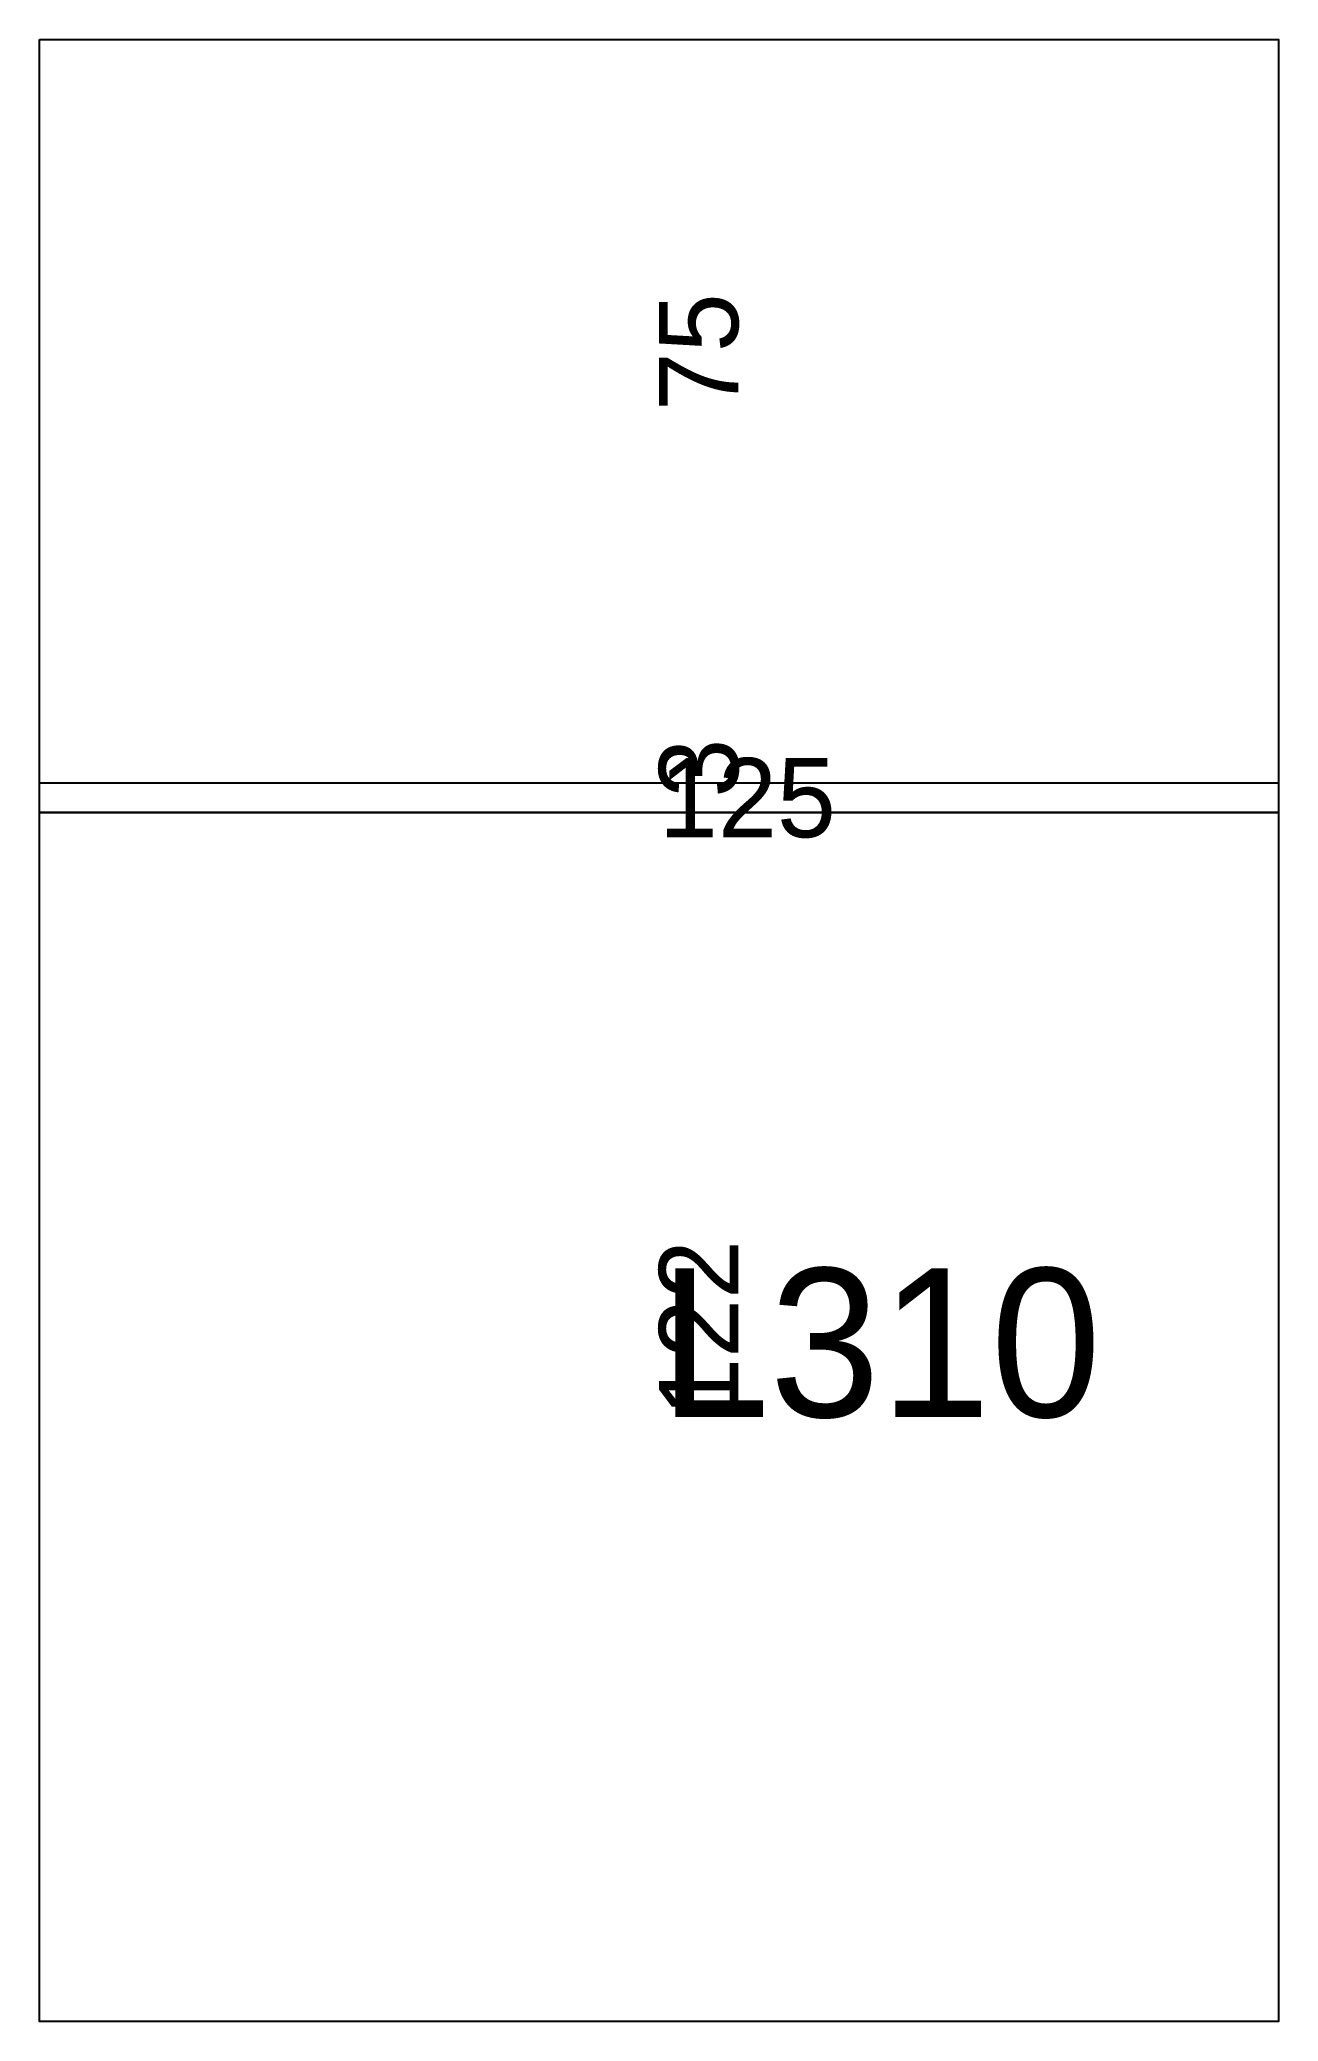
# Model space of a CAD drawing. Extents: x 0 to 125, y 0 to 200.
import ezdxf

# ---------------------------------------------------------------- set-up
doc = ezdxf.new("R2010")
doc.units = 0
for name, color, linetype in [('3', 3, 'Continuous'), ('4', 4, 'Continuous'), ('Painéis', 200, 'Continuous')]:
    doc.layers.add(name, color=color, linetype=linetype)

msp = doc.modelspace()

# ---------------------------------------------------------------- linework, layer by layer
at = {"layer": '3'}
for p, q in [((0, 200), (125, 200)), ((0, 0), (0, 200)), ((125, 200), (125, 0)), ((0, 122), (125, 122)), ((125, 0), (0, 0))]:
    msp.add_line(p, q, dxfattribs=at)
at = {"layer": '3', "lineweight": 25}
msp.add_lwpolyline([(0, 200), (125, 200), (125, 0), (0, 0)], close=True, dxfattribs=at)
at = {"layer": '3'}
for points in [[(0, 125), (125, 125)], [(125, 122), (0, 122)]]:
    msp.add_lwpolyline(points, dxfattribs=at)
at = {"layer": 'Painéis', "lineweight": 18}
for p, q in [((0, 125), (125, 125)), ((0, 122), (125, 122))]:
    msp.add_line(p, q, dxfattribs=at)

# ---------------------------------------------------------------- texts
at = {"layer": '4'}
msp.add_text('L310', height=15, dxfattribs=at).set_placement((62.5, 61))
at = {"layer": 'Painéis'}
for s, p in [('75', (70.5, 162.5)), ('3', (70.5, 123.5)), ('122', (70.5, 61))]:
    msp.add_text(s, height=8, rotation=90, dxfattribs=at).set_placement(p)
msp.add_text('125', height=8, dxfattribs=at).set_placement((62.5, 119.5))

doc.saveas('drawing.dxf')
